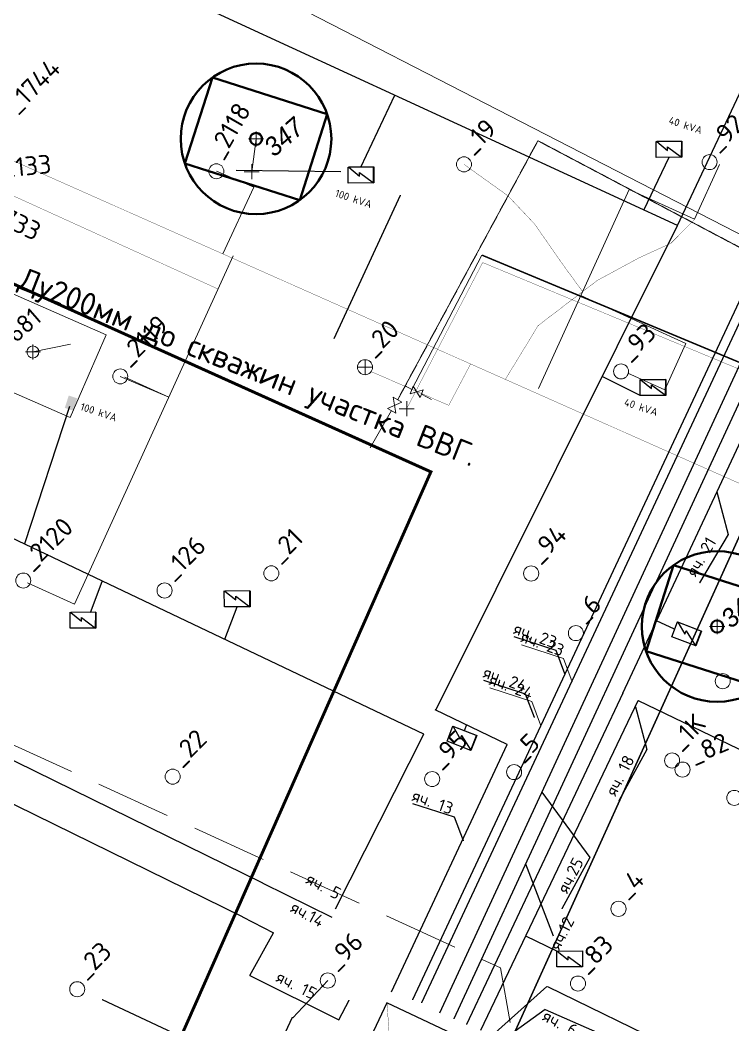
# Model space of a CAD drawing. Header units: millimetres. Extents: x 519 to 9564855, y -810 to 5021775.
# Drawn here: x 9528512 to 9528985, y 5000298 to 5000966 of the extents above; entities that cross this region are included whole.
import ezdxf

# ---------------------------------------------------------------- set-up
doc = ezdxf.new("R2010")
doc.units = ezdxf.units.MM
doc.header["$LTSCALE"] = 2
doc.header["$MEASUREMENT"] = 0
doc.header["$PDMODE"] = 2
doc.header["$PDSIZE"] = 5
doc.linetypes.add('92051501$0$GROUND2', pattern=[35, 25, -10])
doc.linetypes.add('DASHED', pattern=[0.75, 0.5, -0.25])
for name, color, linetype in [('FIBERGLASS', 212, 'Continuous'), ('OilColl&Flowlines', 3, 'Continuous'), ('OLD WELLS(dr.bfr2000)', 24, 'Continuous'), ('ROAD_FIELD', 255, '92051501$0$GROUND2'), ('vodovod', 5, 'Continuous'), ('Скважины 2017г', 221, 'Continuous'), ('ТХ_выкидные линии', 24, 'Continuous')]:
    doc.layers.add(name, color=color, linetype=linetype)
for name, color, linetype, lineweight in [('PWLINE', 6, 'Continuous', 20), ('WELLS', 7, 'Continuous', 5), ('WELLS(drilled after 2000y)', 6, 'Continuous', 40), ('Новый водовод', 5, 'g_122_vpr', 30), ('размеры', 7, 'Continuous', 9), ('Скважины на 2026', 222, 'Continuous', 50), ('Электро', 1, 'Continuous', 30), ('Электроснаб', 1, 'Continuous', 18), ('Электроснабжене', 1, 'Continuous', 18)]:
    doc.layers.add(name, color=color, linetype=linetype, lineweight=lineweight)
doc.styles.add('92051501$0$STANDARD', font='simplex.shx')
doc.styles.add('Elect', font='isocpeur.ttf')
doc.styles.add('Line_GUGK', font='')
doc.styles.get("Standard").update_dxf_attribs({"font": 'isocpeur.ttf', "width": 0.5})
doc.styles.get('Line_GUGK').set_extended_font_data('Bm431', italic=True)
doc.linetypes.add('g_122_vpr', pattern='A,2,-2,3,-0.6,["Впр",Line_GUGK,S=2,R=0,X=0,Y=-1],-6.4,3,-2,8,-2,8,-2,6', length=45)
doc.linetypes.add('STM_LINE', pattern='A,0.5,-0.2,["S",92051501$0$STANDARD,S=0.1,R=0,X=-0.1,Y=-0.05],-0.05', length=0.75)
doc.linetypes.add('WTR_LINE', pattern='A,0.5,-0.2,["W",92051501$0$STANDARD,S=0.1,R=0,X=-0.1,Y=-0.05],-0.05', length=0.75)

msp = doc.modelspace()

# ---------------------------------------------------------------- hatches: boundary and pattern name
at = {"layer": 'Электро', "ltscale": 7.5}
msp.add_hatch(color=256, dxfattribs=at).paths.add_polyline_path([(9528550.12983, 5000714.53064), (9528544.50745, 5000716.3567), (9528541.84532, 5000708.16006), (9528547.46769, 5000706.334)])
at = {"layer": 'Электроснаб', "linetype": 'ByBlock', "lineweight": 0, "ltscale": 7.5}
msp.add_hatch(color=1, dxfattribs=at).paths.add_polyline_path([(9528550.12983, 5000714.53064), (9528544.50745, 5000716.3567), (9528541.84532, 5000708.16006), (9528547.46769, 5000706.334)])
at = {"layer": 'Электроснабжене', "linetype": 'ByBlock', "lineweight": 0, "ltscale": 7.5}
msp.add_hatch(color=1, dxfattribs=at).paths.add_polyline_path([(9528550.12983, 5000714.53064), (9528544.50745, 5000716.3567), (9528541.84532, 5000708.16006), (9528547.46769, 5000706.334)])

# ---------------------------------------------------------------- linework, layer by layer
at = {"color": 6, "linetype": 'STM_LINE', "lineweight": 0, "ltscale": 15}
msp.add_line((9528772.32086, 5000720.46544), (9528818.82879, 5000809.63389), dxfattribs=at)
at = {"color": 6, "lineweight": 0}
for p, q in [((9528767.87747, 5000722.76766), (9528772.32086, 5000720.46544)), ((9528778.59742, 5000717.2134), (9528785.26096, 5000713.76086))]:
    msp.add_line(p, q, dxfattribs=at)
at = {"color": 6, "linetype": 'STM_LINE', "lineweight": 0, "ltscale": 15, "const_width": 1, "flags": 128}
msp.add_lwpolyline([(9529145.57699, 5000673.48193), (9528818.82879, 5000809.63389)], dxfattribs=at)
at = {"color": 0, "linetype": 'ByBlock', "lineweight": 0, "ltscale": 5}
msp.add_point((9528768.87, 5000707.66), dxfattribs=at)
at = {"layer": 'FIBERGLASS', "lineweight": 0, "const_width": 2}
msp.add_lwpolyline([(9528535.19264, 5000101.17952), (9528784.94007, 5000665.69554), (9528138.78733, 5000956.64655)], dxfattribs=at)
at = {"layer": 'OilColl&Flowlines', "lineweight": 0}
msp.add_lwpolyline([(9529135.82347, 5000745.21225), (9529131.837, 5000746.855), (9529113.637, 5000760.055), (9528410.537, 5001121.555), (9528444.84768, 5001187.65532)], dxfattribs=at)
at = {"layer": 'OLD WELLS(dr.bfr2000)', "lineweight": 0}
for centre in [(9528806.9, 5000869.9), (9528970, 5000871.4), (9528642.5, 5000865.3), (9528741.2, 5000735.2), (9528578.7, 5000729.1), (9528911.2, 5000732.4), (9528679, 5000598.3), (9528851.5, 5000598.2), (9528514.3, 5000593.5), (9528608.1, 5000586.9), (9528881.2, 5000558.6), (9528978.7, 5000526.7), (9528945.1, 5000474), (9528952, 5000468), (9528613.5, 5000463.3), (9528785.8, 5000461.7), (9528840.2, 5000466.3), (9528986.4, 5000449.2), (9528909.5, 5000375.5), (9528716.5, 5000327.9), (9528550.1, 5000322.1), (9528882.6, 5000325.9)]:
    msp.add_circle(centre, 5, dxfattribs=at)
at = {"layer": 'PWLINE', "color": 6, "lineweight": 0}
for p, q in [((9528771.12889, 5000717.44307), (9528773.1701, 5000722.61877)), ((9528771.12889, 5000717.44307), (9528779.73108, 5000720.08791)), ((9528777.78973, 5000715.16541), (9528773.1701, 5000722.61877)), ((9528777.78973, 5000715.16541), (9528779.73108, 5000720.08791)), ((9528759.90375, 5000715.36842), (9528761.56043, 5000704.69672)), ((9528759.90375, 5000715.36842), (9528765.69788, 5000712.05144)), ((9528756.04974, 5000707.85142), (9528765.69788, 5000712.05144)), ((9528756.04974, 5000707.85142), (9528761.56043, 5000704.69672))]:
    msp.add_line(p, q, dxfattribs=at)
at = {"layer": 'ROAD_FIELD', "color": 9, "lineweight": 0, "flags": 128}
msp.add_lwpolyline([(9528240.76783, 5000586.49792), (9528319.08, 5000545.999), (9528380.921, 5000520.527), (9528452.18441, 5000507.02087), (9528500.604, 5000487.524), (9528831.146, 5000336.267), (9528848.92425, 5000236.87938)], dxfattribs=at)
at = {"layer": 'vodovod', "linetype": 'WTR_LINE', "lineweight": 0, "ltscale": 5, "const_width": 0.2}
msp.add_lwpolyline([(9528768.87, 5000707.66), (9528819.32247, 5000804.70333), (9529015.0833, 5000723.32951), (9529254.02941, 5000621.24556), (9529300.44955, 5000635.20001), (9529717.37976, 5000469.82746), (9529744.26942, 5000480.68776), (9529926.12309, 5000402.81182), (9530179.49567, 5000359.77342), (9530213.72884, 5000349.68251), (9530273.5686, 5000326.65792), (9530276.6046, 5000319.84692), (9531149.23325, 5000023.913), (9531169.31762, 5000082.56978), (9531364.3164, 5000010.23881), (9531370.12169, 5000025.14849), (9531533.19377, 4999972.28229), (9531710.79089, 4999914.70722), (9531689.06275, 4999854.50849), (9531715.39969, 4999845.00243)], dxfattribs=at)
at = {"layer": 'WELLS', "lineweight": 0}
msp.add_circle((9528741.2, 5000735.2), 5, dxfattribs=at)
msp.add_point((9528741.2, 5000735.2), dxfattribs=at)
at = {"layer": 'WELLS(drilled after 2000y)', "linetype": 'ByBlock', "lineweight": 0, "ltscale": 50}
for p, q in [((9528642.5, 5000865.3), (9528667.44357, 5000854.68224)), ((9528667.44357, 5000854.68224), (9528646.85476, 5000810.41033)), ((9528578.7, 5000729.1), (9528610.97466, 5000715.31391))]:
    msp.add_line(p, q, dxfattribs=at)
at = {"layer": 'WELLS(drilled after 2000y)', "linetype": 'ByBlock', "lineweight": 0, "ltscale": 50, "const_width": 0.2}
for points in [[(9528201.53474, 5000943.59336), (9528451.25694, 5000897.31457), (9529213.01173, 5000558.86641)], [(9528806.9, 5000869.9), (9528836.17431, 5000848.96414), (9528853.85365, 5000830.20817), (9528872.2989, 5000803.71912), (9528885.67018, 5000785.37864)], [(9528484.8, 5000859.39), (9528643.64444, 5000787.09433)], [(9528834.36886, 5000727.09769), (9528856.15901, 5000762.83381), (9528895.35603, 5000792.77807), (9528923.02507, 5000807.7502), (9528944.35347, 5000817.53951), (9528960.05801, 5000833.4071)], [(9528772.34123, 5000720.50448), (9528818.82879, 5000809.63389), (9529148.45285, 5000672.28359), (9529209.10392, 5000679.71025), (9529293.29241, 5000644.22248)]]:
    msp.add_lwpolyline(points, dxfattribs=at)
at = {"layer": 'WELLS(drilled after 2000y)', "linetype": 'ByBlock', "lineweight": 0, "ltscale": 200, "const_width": 0.2}
for points in [[(9528856.4397, 5000721.15488), (9528916.54355, 5000853.21206), (9528960.05801, 5000833.4071), (9528976.58367, 5000869.71646)], [(9528517.20167, 5000591.95845), (9528548.37399, 5000577.77084), (9528653.7115, 5000809.21316)], [(9528811.31791, 5000737.33924), (9528796.78685, 5000709.85571), (9528744.94067, 5000732.44045)], [(9528610.97466, 5000715.31391), (9528581.82167, 5000728.58245)]]:
    msp.add_lwpolyline(points, dxfattribs=at)
at = {"layer": 'Новый водовод', "color": 5, "linetype": 'WTR_LINE', "lineweight": 0, "ltscale": 40, "const_width": 1}
msp.add_lwpolyline([(9529060.51, 5000779.12), (9528805.08357, 5000215.17911), (9528752.54676, 5000102.86404), (9528635.03115, 4999825.63459), (9528608.4, 4999763.3)], dxfattribs=at)
at = {"layer": 'размеры', "color": 6, "linetype": 'DASHED', "lineweight": 0, "ltscale": 0.3}
for p, q in [((9528762.93416, 5000713.63359), (9528855.98678, 5000885.57292)), ((9528855.98678, 5000885.57292), (9529233.2439, 5000686.14372))]:
    msp.add_line(p, q, dxfattribs=at)
at = {"layer": 'размеры', "color": 6, "lineweight": 0}
msp.add_line((9528744.70637, 5000681.73537), (9528758.67826, 5000706.34667), dxfattribs=at)
at = {"layer": 'Скважины 2017г', "color": 0, "linetype": 'ByBlock', "lineweight": 0}
msp.add_lwpolyline([(9528472.01482, 5000733.82217), (9528496.04943, 5000788.82398), (9528569.38518, 5000756.77783), (9528545.35057, 5000701.77602), (9528472.01482, 5000733.82217)], dxfattribs=at)
msp.add_circle((9528520.7, 5000745.3), 4, dxfattribs=at)
msp.add_point((9528520.7, 5000745.3), dxfattribs=at)
at = {"layer": 'Скважины на 2026', "lineweight": 5}
msp.add_line((9528668.84, 5000886.81), (9528666, 5000865), dxfattribs=at)
at = {"layer": 'Скважины на 2026', "linetype": 'ByBlock', "ltscale": 50}
for points in [[(9528621.61913, 5000870.37257), (9528697.84178, 5000846.08044), (9528716.06087, 5000903.24743), (9528639.83822, 5000927.53956)], [(9528927.77913, 5000546.56257), (9529004.00178, 5000522.27044), (9529022.22087, 5000579.43743), (9528945.99822, 5000603.72956)]]:
    msp.add_lwpolyline(points, close=True, dxfattribs=at)
for centre in [(9528668.84, 5000886.81), (9528975, 5000563)]:
    msp.add_circle(centre, 50, dxfattribs=at)
at = {"layer": 'Скважины на 2026', "linetype": 'ByBlock'}
for centre in [(9528668.84, 5000886.81), (9528975, 5000563)]:
    msp.add_circle(centre, 4, dxfattribs=at)
at = {"layer": 'Скважины на 2026', "linetype": 'ByBlock', "lineweight": 0}
for p in [(9528668.84, 5000886.81), (9528666, 5000865), (9528975, 5000563)]:
    msp.add_point(p, dxfattribs=at)
at = {"layer": 'ТХ_выкидные линии', "lineweight": 0, "ltscale": 25}
for p, q in [((9528976.58367, 5000869.71646), (9528960.05801, 5000833.4071)), ((9528916.54355, 5000853.21206), (9528856.4397, 5000721.15488)), ((9528960.05801, 5000833.4071), (9528916.54355, 5000853.21206)), ((9528548.37399, 5000577.77084), (9528653.7115, 5000809.21316)), ((9528954.3163, 5000750.96036), (9528884.47309, 5000782.74845)), ((9528954.3163, 5000750.96036), (9528940.29961, 5000720.16357)), ((9528581.82167, 5000728.58245), (9528610.97466, 5000715.31391)), ((9528915.77967, 5000731.32345), (9528940.29961, 5000720.16357)), ((9528517.20167, 5000591.95845), (9528548.37399, 5000577.77084))]:
    msp.add_line(p, q, dxfattribs=at)
at = {"layer": 'Электро'}
for p, q in [((9529655.30924, 5002203.91016, 0), (9528772.76301, 5000315.04433, 0)), ((9529647.39085, 5002172.55133, 0), (9528778.60908, 5000313.14483, 0)), ((9528948.62165, 5000829.30672, -0.00006), (9529077.78938, 5001103.69675, -0.00006)), ((9528948.62165, 5000829.30672, -0.00006), (9528413.71211, 5001075.95935, -0.00006)), ((9528912.3549, 5000518.78812), (9529103.55905, 5000927.77725)), ((9528934.50774, 5000885.09606, 0), (9528951.55617, 5000885.2004, 0)), ((9528934.57244, 5000874.52371, 0), (9528934.50774, 5000885.09606, 0)), ((9528951.45892, 5000885.10195, 0), (9528934.86332, 5000885.00038, 0)), ((9528934.86332, 5000885.00038, 0), (9528942.0751, 5000879.17315, 0)), ((9528942.0751, 5000879.17315, 0), (9528942.06056, 5000881.54838, 0)), ((9528942.06056, 5000881.54838, 0), (9528951.38523, 5000874.65948, 0)), ((9528951.38523, 5000874.65948, 0), (9528951.45892, 5000885.10195, 0)), ((9528951.55617, 5000885.2004, 0), (9528951.62088, 5000874.62804, 0)), ((9528951.62088, 5000874.62804, 0), (9528934.57244, 5000874.52371, 0)), ((9528729.99119, 5000868.0623, 0), (9528747.03962, 5000868.16664, 0)), ((9528730.05589, 5000857.48995, 0), (9528729.99119, 5000868.0623, 0)), ((9528746.94237, 5000868.06819, 0), (9528730.34677, 5000867.96662, 0)), ((9528730.34677, 5000867.96662, 0), (9528737.55855, 5000862.13939, 0)), ((9528746.86868, 5000857.62572, 0), (9528746.94237, 5000868.06819, 0)), ((9528747.03962, 5000868.16664, 0), (9528747.10432, 5000857.59428, 0)), ((9528737.55855, 5000862.13939, 0), (9528737.54401, 5000864.51462, 0)), ((9528737.54401, 5000864.51462, 0), (9528746.86868, 5000857.62572, 0)), ((9528747.10432, 5000857.59428, 0), (9528730.05589, 5000857.48995, 0)), ((9528788.13101, 5000507.46149, 0), (9528948.62165, 5000829.30672, -0.00006)), ((9528923.93607, 5000716.40308, 0), (9528898.61716, 5000729.02856, -0.00004)), ((9528923.87137, 5000726.97544, 0), (9528940.9198, 5000727.07977, 0)), ((9528923.93607, 5000716.40308, 0), (9528923.87137, 5000726.97544, 0)), ((9528940.82255, 5000726.98132, 0), (9528924.22695, 5000726.87976, 0)), ((9528924.22695, 5000726.87976, 0), (9528931.43873, 5000721.05252, 0)), ((9528940.74886, 5000716.53886, 0), (9528940.82255, 5000726.98132, 0)), ((9528940.9198, 5000727.07977, 0), (9528940.9845, 5000716.50742, 0)), ((9528931.43873, 5000721.05252, 0), (9528931.42419, 5000723.42776, 0)), ((9528931.42419, 5000723.42776, 0), (9528940.74886, 5000716.53886, 0)), ((9528940.9845, 5000716.50742, 0), (9528923.93607, 5000716.40308, 0)), ((9528780.18058, 5000491.51782, 0), (9528368.38634, 5000687.49731, 0)), ((9528647.85372, 5000576.02084, 0), (9528647.78902, 5000586.59319, 0)), ((9528664.7402, 5000586.59908, 0), (9528648.1446, 5000586.49752, 0)), ((9528648.1446, 5000586.49752, 0), (9528655.35638, 5000580.67028, 0)), ((9528664.66651, 5000576.15662, 0), (9528664.7402, 5000586.59908, 0)), ((9528664.83745, 5000586.69753, 0), (9528664.90216, 5000576.12518, 0)), ((9528655.35638, 5000580.67028, 0), (9528655.34184, 5000583.04552, 0)), ((9528655.34184, 5000583.04552, 0), (9528664.66651, 5000576.15662, 0)), ((9528562.46264, 5000572.54212, 0.00006), (9528562.52734, 5000561.96977, 0.00006)), ((9528664.90216, 5000576.12518, 0), (9528647.85372, 5000576.02084, 0)), ((9528545.47891, 5000561.86543, 0.00006), (9528545.41421, 5000572.43779, 0.00006)), ((9528562.36539, 5000572.44367, 0.00006), (9528545.76979, 5000572.34211, 0.00006)), ((9528545.76979, 5000572.34211, 0.00006), (9528552.98157, 5000566.51487, 0.00006)), ((9528552.98157, 5000566.51487, 0.00006), (9528552.96703, 5000568.89011, 0.00006)), ((9528552.96703, 5000568.89011, 0.00006), (9528562.2917, 5000562.00121, 0.00006)), ((9528562.2917, 5000562.00121, 0.00006), (9528562.36539, 5000572.44367, 0.00006)), ((9528944.85827, 5000556.24578), (9528948.69267, 5000566.0985)), ((9528948.69267, 5000566.0985), (9528964.58066, 5000559.91534)), ((9528964.45399, 5000559.85964), (9528948.988, 5000565.87857)), ((9528948.988, 5000565.87857), (9528953.54605, 5000557.8045)), ((9528562.52734, 5000561.96977, 0.00006), (9528545.47891, 5000561.86543, 0.00006)), ((9528953.54605, 5000557.8045), (9528954.4075, 5000560.01806)), ((9528954.4075, 5000560.01806), (9528960.53877, 5000550.17865)), ((9528960.53877, 5000550.17865), (9528964.45399, 5000559.85964)), ((9528964.58066, 5000559.91534), (9528960.74626, 5000550.06262)), ((9528960.74626, 5000550.06262), (9528944.85827, 5000556.24578)), ((9528673.37915, 5000392.64219, 0), (9528409.87636, 5000521.8265, 0)), ((9528912.3549, 5000518.78812), (9528808.52396, 5000298.61123, 0)), ((9528818.11607, 5000294.82319, 0), (9528922.56064, 5000513.90753, 0)), ((9528922.56064, 5000513.90753, 0), (9529085.66257, 5000435.02098, 0)), ((9528835.60881, 5000484.60871, 0), (9528787.836, 5000507.60348)), ((9528795.67605, 5000486.90398), (9528799.51046, 5000496.7567)), ((9528799.51046, 5000496.7567), (9528815.39845, 5000490.57354)), ((9528815.27177, 5000490.51784), (9528799.80578, 5000496.53677)), ((9528799.80578, 5000496.53677), (9528804.36383, 5000488.4627)), ((9528721.54895, 5000375.59098, 0), (9528780.18058, 5000491.51782, 0)), ((9528811.56404, 5000480.72082), (9528795.67605, 5000486.90398)), ((9528805.22529, 5000490.67626), (9528804.36383, 5000488.4627)), ((9528805.22529, 5000490.67626), (9528811.35655, 5000480.83685)), ((9528811.35655, 5000480.83685), (9528815.27177, 5000490.51784)), ((9528815.39845, 5000490.57354), (9528811.56404, 5000480.72082)), ((9528758.68347, 5000320.31432, 0), (9528835.60881, 5000484.60871, 0)), ((9528659.7916, 5000370.2304, 0), (9528496.8454, 5000450.12001, 0)), ((9528673.35092, 5000392.65603, 0), (9528719.12946, 5000370.02971, 0)), ((9528659.7916, 5000370.2304, 0), (9528680.47874, 5000359.52886, 0)), ((9528664.73411, 5000331.18654, 0), (9528680.47874, 5000359.52886, 0)), ((9528868.65049, 5000347.34847, 0), (9528847.99981, 5000357.28074)), ((9528664.76218, 5000331.23707, 0), (9528723.87239, 5000301.7626, 0)), ((9528825.59259, 5000291.39042, 0), (9528862.02302, 5000324.02131, 0)), ((9528862.32195, 5000323.87601, 0), (9528964.16219, 5000274.37218, 0)), ((9528860.85722, 5000308.59206, 0), (9528833.03453, 5000288.41624)), ((9528860.85722, 5000308.59206, 0), (9529273.61951, 5000128.24826, 0))]:
    msp.add_line(p, q, dxfattribs=at)
at = {"layer": 'Электро', "ltscale": 0.05}
for p, q in [((9528738.51541, 5000868.11447, -0.00006), (9528761.04401, 5000915.80082, -0.00006)), ((9528926.40618, 5000839.55052, -0.00006), (9528943.09666, 5000874.57588, -0.00006)), ((9528725.08263, 5000865.04287), (9528655.56953, 5000865.84575)), ((9528720.60965, 5000754.31312, -0.00006), (9528764.74793, 5000849.36354, -0.00006))]:
    msp.add_line(p, q, dxfattribs=at)
at = {"layer": 'Электро', "ltscale": 0.0025}
for p, q in [((9528544.95582, 5000709.07011), (9528515.16594, 5000617.98945)), ((9528559.01486, 5000572.20979), (9528566.57761, 5000592.93526)), ((9528648.01628, 5000554.5564, -0.00006), (9528656.37794, 5000576.07301, -0.00006)), ((9528808.48833, 5000497.66277, 0), (9528806.96572, 5000493.75032)), ((9528868.52731, 5000347.47909), (9528885.57574, 5000347.58343)), ((9528868.59201, 5000336.90674), (9528868.52731, 5000347.47909)), ((9528868.88288, 5000347.38341), (9528876.09466, 5000341.55618)), ((9528885.57574, 5000347.58343), (9528885.64044, 5000337.01108)), ((9528876.09466, 5000341.55618), (9528876.08013, 5000343.93141)), ((9528876.08013, 5000343.93141), (9528885.40479, 5000337.04252)), ((9528885.64044, 5000337.01108), (9528868.59201, 5000336.90674)), ((9528566.61652, 5000315.35424), (9528674.8023, 5000264.72005)), ((9528723.87239, 5000301.7626, 0), (9528730.57054, 5000314.89213, 0)), ((9528674.8023, 5000264.72005), (9528692.97339, 5000303.54607))]:
    msp.add_line(p, q, dxfattribs=at)
at = {"layer": 'Электро', "ltscale": 25}
for p, q in [((9528974.76741, 5000652.34672, 0), (9528982.28585, 5000624.04847, 0)), ((9528982.28585, 5000624.04847, 0), (9528963.25168, 5000591.91235, 0)), ((9528946.77547, 5000561.17214), (9528934.78052, 5000566.77744, 0)), ((9528868.01874, 5000547.15691), (9528840.27648, 5000556.17092)), ((9528873.91952, 5000531.54414, 0), (9528868.01874, 5000547.15691)), ((9528847.8059, 5000518.16765), (9528820.06364, 5000527.18166)), ((9528853.70669, 5000502.55487, 0), (9528847.8059, 5000518.16765)), ((9528920.75865, 5000509.71098, 0), (9528928.27709, 5000481.41274, 0)), ((9528928.27709, 5000481.41274, 0), (9528909.65216, 5000447.33856, 0)), ((9528858.58667, 5000452.89507, 0), (9528890.57401, 5000409.57768, 0)), ((9528800.60181, 5000436.27359), (9528772.85955, 5000445.2876)), ((9528806.50259, 5000420.66082, 0), (9528800.60181, 5000436.27359)), ((9528890.57401, 5000409.57768, 0), (9528871.94908, 5000375.50349, 0)), ((9528847.65439, 5000405.40534, 0), (9528866.03622, 5000357.59463, 0))]:
    msp.add_line(p, q, dxfattribs=at)
at = {"layer": 'Электро', "ltscale": 2}
msp.add_line((9528693.33589, 5000303.20975), (9528716.5, 5000327.9), dxfattribs=at)
at = {"layer": 'Электро', "elevation": -0.00006}
for points in [[(9528790.95275, 5000306.4238), (9529596.95307, 5002048.26732)], [(9529599.6397, 5002029.34297), (9528800.12121, 5000302.43139)]]:
    msp.add_lwpolyline(points, dxfattribs=at)
at = {"layer": 'Электро', "ltscale": 50}
msp.add_lwpolyline([(9528784.96044, 5000210.82304), (9528819.07904, 5000283.1827), (9528755.76433, 5000313.03648), (9528721.64573, 5000240.67682)], close=True, dxfattribs=at)
at = {"layer": 'Электро', "ltscale": 50, "const_width": 0.2}
msp.add_lwpolyline([(9528755.76433, 5000313.03648), (9528760.52218, 5000247.87437), (9528780.55563, 5000276.00946), (9528784.96044, 5000210.82304)], dxfattribs=at)
at = {"layer": 'Электроснаб', "color": 1, "lineweight": 0}
for p, q in [((9529655.30924, 5002203.91016, 0), (9528772.76301, 5000315.04433, 0)), ((9529647.39085, 5002172.55133, 0), (9528778.60908, 5000313.14483, 0)), ((9528948.62165, 5000829.30672, -0.00006), (9529077.78938, 5001103.69675, -0.00006)), ((9528948.62165, 5000829.30672, -0.00006), (9528413.71211, 5001075.95935, -0.00006)), ((9528912.3549, 5000518.78812), (9529103.55905, 5000927.77725)), ((9528788.13101, 5000507.46149, 0), (9528948.62165, 5000829.30672, -0.00006)), ((9528780.18058, 5000491.51782, 0), (9528368.38634, 5000687.49731, 0)), ((9528673.37915, 5000392.64219, 0), (9528409.87636, 5000521.8265, 0)), ((9528912.3549, 5000518.78812), (9528808.52396, 5000298.61123, 0)), ((9528818.11607, 5000294.82319, 0), (9528922.56064, 5000513.90753, 0)), ((9528922.56064, 5000513.90753, 0), (9529085.66257, 5000435.02098, 0)), ((9528835.60881, 5000484.60871, 0), (9528787.836, 5000507.60348)), ((9528721.54895, 5000375.59098, 0), (9528780.18058, 5000491.51782, 0)), ((9528758.68347, 5000320.31432, 0), (9528835.60881, 5000484.60871, 0)), ((9528659.7916, 5000370.2304, 0), (9528496.8454, 5000450.12001, 0)), ((9528673.35092, 5000392.65603, 0), (9528719.12946, 5000370.02971, 0)), ((9528659.7916, 5000370.2304, 0), (9528680.47874, 5000359.52886, 0)), ((9528664.73411, 5000331.18654, 0), (9528680.47874, 5000359.52886, 0)), ((9528664.76218, 5000331.23707, 0), (9528723.87239, 5000301.7626, 0)), ((9528825.59259, 5000291.39042, 0), (9528862.02302, 5000324.02131, 0)), ((9528862.32195, 5000323.87601, 0), (9528964.16219, 5000274.37218, 0))]:
    msp.add_line(p, q, dxfattribs=at)
at = {"layer": 'Электроснаб', "color": 1, "linetype": 'ByBlock', "lineweight": 0, "ltscale": 0.05}
for p, q in [((9528738.51541, 5000868.11447, -0.00006), (9528761.04401, 5000915.80082, -0.00006)), ((9528926.40618, 5000839.55052, -0.00006), (9528943.09666, 5000874.57588, -0.00006)), ((9528725.08263, 5000865.04287), (9528655.56953, 5000865.84575)), ((9528720.60965, 5000754.31312, -0.00006), (9528764.74793, 5000849.36354, -0.00006))]:
    msp.add_line(p, q, dxfattribs=at)
at = {"layer": 'Электроснаб', "color": 1, "linetype": 'ByBlock', "lineweight": 0}
for p, q in [((9528934.50774, 5000885.09606, 0), (9528951.55617, 5000885.2004, 0)), ((9528934.57244, 5000874.52371, 0), (9528934.50774, 5000885.09606, 0)), ((9528951.45892, 5000885.10195, 0), (9528934.86332, 5000885.00038, 0)), ((9528934.86332, 5000885.00038, 0), (9528942.0751, 5000879.17315, 0)), ((9528942.0751, 5000879.17315, 0), (9528942.06056, 5000881.54838, 0)), ((9528942.06056, 5000881.54838, 0), (9528951.38523, 5000874.65948, 0)), ((9528951.38523, 5000874.65948, 0), (9528951.45892, 5000885.10195, 0)), ((9528951.55617, 5000885.2004, 0), (9528951.62088, 5000874.62804, 0)), ((9528951.62088, 5000874.62804, 0), (9528934.57244, 5000874.52371, 0)), ((9528729.99119, 5000868.0623, 0), (9528747.03962, 5000868.16664, 0)), ((9528730.05589, 5000857.48995, 0), (9528729.99119, 5000868.0623, 0)), ((9528746.94237, 5000868.06819, 0), (9528730.34677, 5000867.96662, 0)), ((9528730.34677, 5000867.96662, 0), (9528737.55855, 5000862.13939, 0)), ((9528746.86868, 5000857.62572, 0), (9528746.94237, 5000868.06819, 0)), ((9528747.03962, 5000868.16664, 0), (9528747.10432, 5000857.59428, 0)), ((9528737.55855, 5000862.13939, 0), (9528737.54401, 5000864.51462, 0)), ((9528737.54401, 5000864.51462, 0), (9528746.86868, 5000857.62572, 0)), ((9528747.10432, 5000857.59428, 0), (9528730.05589, 5000857.48995, 0)), ((9528520.7, 5000745.3), (9528545.56316, 5000750.4144, -0.00006)), ((9528923.93607, 5000716.40308, 0), (9528898.61716, 5000729.02856, -0.00004)), ((9528923.87137, 5000726.97544, 0), (9528940.9198, 5000727.07977, 0)), ((9528923.93607, 5000716.40308, 0), (9528923.87137, 5000726.97544, 0)), ((9528940.82255, 5000726.98132, 0), (9528924.22695, 5000726.87976, 0)), ((9528924.22695, 5000726.87976, 0), (9528931.43873, 5000721.05252, 0)), ((9528940.74886, 5000716.53886, 0), (9528940.82255, 5000726.98132, 0)), ((9528940.9198, 5000727.07977, 0), (9528940.9845, 5000716.50742, 0)), ((9528931.43873, 5000721.05252, 0), (9528931.42419, 5000723.42776, 0)), ((9528931.42419, 5000723.42776, 0), (9528940.74886, 5000716.53886, 0)), ((9528940.9845, 5000716.50742, 0), (9528923.93607, 5000716.40308, 0)), ((9528647.85372, 5000576.02084, 0), (9528647.78902, 5000586.59319, 0)), ((9528664.7402, 5000586.59908, 0), (9528648.1446, 5000586.49752, 0)), ((9528648.1446, 5000586.49752, 0), (9528655.35638, 5000580.67028, 0)), ((9528664.66651, 5000576.15662, 0), (9528664.7402, 5000586.59908, 0)), ((9528664.83745, 5000586.69753, 0), (9528664.90216, 5000576.12518, 0)), ((9528655.35638, 5000580.67028, 0), (9528655.34184, 5000583.04552, 0)), ((9528655.34184, 5000583.04552, 0), (9528664.66651, 5000576.15662, 0)), ((9528562.46264, 5000572.54212, 0.00006), (9528562.52734, 5000561.96977, 0.00006)), ((9528664.90216, 5000576.12518, 0), (9528647.85372, 5000576.02084, 0)), ((9528545.47891, 5000561.86543, 0.00006), (9528545.41421, 5000572.43779, 0.00006)), ((9528562.36539, 5000572.44367, 0.00006), (9528545.76979, 5000572.34211, 0.00006)), ((9528545.76979, 5000572.34211, 0.00006), (9528552.98157, 5000566.51487, 0.00006)), ((9528552.98157, 5000566.51487, 0.00006), (9528552.96703, 5000568.89011, 0.00006)), ((9528552.96703, 5000568.89011, 0.00006), (9528562.2917, 5000562.00121, 0.00006)), ((9528562.2917, 5000562.00121, 0.00006), (9528562.36539, 5000572.44367, 0.00006)), ((9528944.85827, 5000556.24578), (9528948.69267, 5000566.0985)), ((9528948.69267, 5000566.0985), (9528964.58066, 5000559.91534)), ((9528964.45399, 5000559.85964), (9528948.988, 5000565.87857)), ((9528948.988, 5000565.87857), (9528953.54605, 5000557.8045)), ((9528562.52734, 5000561.96977, 0.00006), (9528545.47891, 5000561.86543, 0.00006)), ((9528953.54605, 5000557.8045), (9528954.4075, 5000560.01806)), ((9528954.4075, 5000560.01806), (9528960.53877, 5000550.17865)), ((9528960.53877, 5000550.17865), (9528964.45399, 5000559.85964)), ((9528964.58066, 5000559.91534), (9528960.74626, 5000550.06262)), ((9528960.74626, 5000550.06262), (9528944.85827, 5000556.24578)), ((9528795.67605, 5000486.90398), (9528799.51046, 5000496.7567)), ((9528799.51046, 5000496.7567), (9528815.39845, 5000490.57354)), ((9528815.27177, 5000490.51784), (9528799.80578, 5000496.53677)), ((9528799.80578, 5000496.53677), (9528804.36383, 5000488.4627)), ((9528811.56404, 5000480.72082), (9528795.67605, 5000486.90398)), ((9528805.22529, 5000490.67626), (9528804.36383, 5000488.4627)), ((9528805.22529, 5000490.67626), (9528811.35655, 5000480.83685)), ((9528811.35655, 5000480.83685), (9528815.27177, 5000490.51784)), ((9528815.39845, 5000490.57354), (9528811.56404, 5000480.72082)), ((9528868.65049, 5000347.34847, 0), (9528847.99981, 5000357.28074))]:
    msp.add_line(p, q, dxfattribs=at)
at = {"layer": 'Электроснаб', "color": 1, "linetype": 'ByBlock', "lineweight": 0, "ltscale": 0.0025}
for p, q in [((9528544.95582, 5000709.07011), (9528515.16594, 5000617.98945)), ((9528559.01486, 5000572.20979), (9528566.57761, 5000592.93526)), ((9528648.01628, 5000554.5564, -0.00006), (9528656.37794, 5000576.07301, -0.00006)), ((9528808.48833, 5000497.66277, 0), (9528806.96572, 5000493.75032)), ((9528868.52731, 5000347.47909), (9528885.57574, 5000347.58343)), ((9528868.59201, 5000336.90674), (9528868.52731, 5000347.47909)), ((9528868.88288, 5000347.38341), (9528876.09466, 5000341.55618)), ((9528885.57574, 5000347.58343), (9528885.64044, 5000337.01108)), ((9528876.09466, 5000341.55618), (9528876.08013, 5000343.93141)), ((9528876.08013, 5000343.93141), (9528885.40479, 5000337.04252)), ((9528885.64044, 5000337.01108), (9528868.59201, 5000336.90674)), ((9528566.61652, 5000315.35424), (9528674.8023, 5000264.72005)), ((9528723.87239, 5000301.7626, 0), (9528730.57054, 5000314.89213, 0)), ((9528674.8023, 5000264.72005), (9528692.97339, 5000303.54607))]:
    msp.add_line(p, q, dxfattribs=at)
at = {"layer": 'Электроснаб', "color": 1, "linetype": 'ByBlock', "lineweight": 0, "ltscale": 25}
for p, q in [((9528974.76741, 5000652.34672, 0), (9528982.28585, 5000624.04847, 0)), ((9528982.28585, 5000624.04847, 0), (9528963.25168, 5000591.91235, 0)), ((9528946.77547, 5000561.17214), (9528934.78052, 5000566.77744, 0)), ((9528868.01874, 5000547.15691), (9528840.27648, 5000556.17092)), ((9528873.91952, 5000531.54414, 0), (9528868.01874, 5000547.15691)), ((9528847.8059, 5000518.16765), (9528820.06364, 5000527.18166)), ((9528853.70669, 5000502.55487, 0), (9528847.8059, 5000518.16765)), ((9528920.75865, 5000509.71098, 0), (9528928.27709, 5000481.41274, 0)), ((9528928.27709, 5000481.41274, 0), (9528909.65216, 5000447.33856, 0)), ((9528858.58667, 5000452.89507, 0), (9528890.57401, 5000409.57768, 0)), ((9528800.60181, 5000436.27359), (9528772.85955, 5000445.2876)), ((9528806.50259, 5000420.66082, 0), (9528800.60181, 5000436.27359)), ((9528890.57401, 5000409.57768, 0), (9528871.94908, 5000375.50349, 0)), ((9528847.65439, 5000405.40534, 0), (9528866.03622, 5000357.59463, 0))]:
    msp.add_line(p, q, dxfattribs=at)
at = {"layer": 'Электроснаб', "color": 1, "linetype": 'ByBlock', "lineweight": 0, "ltscale": 2}
msp.add_line((9528693.33589, 5000303.20975), (9528716.5, 5000327.9), dxfattribs=at)
at = {"layer": 'Электроснаб', "color": 1, "lineweight": 0, "elevation": -0.00006}
for points in [[(9528790.95275, 5000306.4238), (9529596.95307, 5002048.26732)], [(9529599.6397, 5002029.34297), (9528800.12121, 5000302.43139)]]:
    msp.add_lwpolyline(points, dxfattribs=at)
at = {"layer": 'Электроснабжене', "color": 1, "lineweight": 0}
for p, q in [((9529655.30924, 5002203.91016, 0), (9528772.76301, 5000315.04433, 0)), ((9529647.39085, 5002172.55133, 0), (9528778.60908, 5000313.14483, 0)), ((9528948.62165, 5000829.30672, -0.00006), (9529077.78938, 5001103.69675, -0.00006)), ((9528948.62165, 5000829.30672, -0.00006), (9528413.71211, 5001075.95935, -0.00006)), ((9528912.3549, 5000518.78812), (9529103.55905, 5000927.77725)), ((9528788.13101, 5000507.46149, 0), (9528948.62165, 5000829.30672, -0.00006)), ((9528780.18058, 5000491.51782, 0), (9528368.38634, 5000687.49731, 0)), ((9528673.37915, 5000392.64219, 0), (9528409.87636, 5000521.8265, 0)), ((9528912.3549, 5000518.78812), (9528808.52396, 5000298.61123, 0)), ((9528818.11607, 5000294.82319, 0), (9528922.56064, 5000513.90753, 0)), ((9528922.56064, 5000513.90753, 0), (9529085.66257, 5000435.02098, 0)), ((9528835.60881, 5000484.60871, 0), (9528787.836, 5000507.60348)), ((9528721.54895, 5000375.59098, 0), (9528780.18058, 5000491.51782, 0)), ((9528758.68347, 5000320.31432, 0), (9528835.60881, 5000484.60871, 0)), ((9528659.7916, 5000370.2304, 0), (9528496.8454, 5000450.12001, 0)), ((9528673.35092, 5000392.65603, 0), (9528719.12946, 5000370.02971, 0)), ((9528659.7916, 5000370.2304, 0), (9528680.47874, 5000359.52886, 0)), ((9528664.73411, 5000331.18654, 0), (9528680.47874, 5000359.52886, 0)), ((9528664.76218, 5000331.23707, 0), (9528723.87239, 5000301.7626, 0)), ((9528825.59259, 5000291.39042, 0), (9528862.02302, 5000324.02131, 0)), ((9528862.32195, 5000323.87601, 0), (9528964.16219, 5000274.37218, 0))]:
    msp.add_line(p, q, dxfattribs=at)
at = {"layer": 'Электроснабжене', "color": 1, "linetype": 'ByBlock', "lineweight": 0, "ltscale": 0.05}
for p, q in [((9528738.51541, 5000868.11447, -0.00006), (9528761.04401, 5000915.80082, -0.00006)), ((9528926.40618, 5000839.55052, -0.00006), (9528943.09666, 5000874.57588, -0.00006)), ((9528725.08263, 5000865.04287), (9528655.56953, 5000865.84575)), ((9528720.60965, 5000754.31312, -0.00006), (9528764.74793, 5000849.36354, -0.00006))]:
    msp.add_line(p, q, dxfattribs=at)
at = {"layer": 'Электроснабжене', "color": 1, "linetype": 'ByBlock', "lineweight": 0}
for p, q in [((9528934.50774, 5000885.09606, 0), (9528951.55617, 5000885.2004, 0)), ((9528934.57244, 5000874.52371, 0), (9528934.50774, 5000885.09606, 0)), ((9528951.45892, 5000885.10195, 0), (9528934.86332, 5000885.00038, 0)), ((9528934.86332, 5000885.00038, 0), (9528942.0751, 5000879.17315, 0)), ((9528942.0751, 5000879.17315, 0), (9528942.06056, 5000881.54838, 0)), ((9528942.06056, 5000881.54838, 0), (9528951.38523, 5000874.65948, 0)), ((9528951.38523, 5000874.65948, 0), (9528951.45892, 5000885.10195, 0)), ((9528951.55617, 5000885.2004, 0), (9528951.62088, 5000874.62804, 0)), ((9528951.62088, 5000874.62804, 0), (9528934.57244, 5000874.52371, 0)), ((9528729.99119, 5000868.0623, 0), (9528747.03962, 5000868.16664, 0)), ((9528730.05589, 5000857.48995, 0), (9528729.99119, 5000868.0623, 0)), ((9528746.94237, 5000868.06819, 0), (9528730.34677, 5000867.96662, 0)), ((9528730.34677, 5000867.96662, 0), (9528737.55855, 5000862.13939, 0)), ((9528746.86868, 5000857.62572, 0), (9528746.94237, 5000868.06819, 0)), ((9528747.03962, 5000868.16664, 0), (9528747.10432, 5000857.59428, 0)), ((9528737.55855, 5000862.13939, 0), (9528737.54401, 5000864.51462, 0)), ((9528737.54401, 5000864.51462, 0), (9528746.86868, 5000857.62572, 0)), ((9528747.10432, 5000857.59428, 0), (9528730.05589, 5000857.48995, 0)), ((9528520.7, 5000745.3), (9528545.56316, 5000750.4144, -0.00006)), ((9528923.93607, 5000716.40308, 0), (9528898.61716, 5000729.02856, -0.00004)), ((9528923.87137, 5000726.97544, 0), (9528940.9198, 5000727.07977, 0)), ((9528923.93607, 5000716.40308, 0), (9528923.87137, 5000726.97544, 0)), ((9528940.82255, 5000726.98132, 0), (9528924.22695, 5000726.87976, 0)), ((9528924.22695, 5000726.87976, 0), (9528931.43873, 5000721.05252, 0)), ((9528940.74886, 5000716.53886, 0), (9528940.82255, 5000726.98132, 0)), ((9528940.9198, 5000727.07977, 0), (9528940.9845, 5000716.50742, 0)), ((9528931.43873, 5000721.05252, 0), (9528931.42419, 5000723.42776, 0)), ((9528931.42419, 5000723.42776, 0), (9528940.74886, 5000716.53886, 0)), ((9528940.9845, 5000716.50742, 0), (9528923.93607, 5000716.40308, 0)), ((9528647.85372, 5000576.02084, 0), (9528647.78902, 5000586.59319, 0)), ((9528664.7402, 5000586.59908, 0), (9528648.1446, 5000586.49752, 0)), ((9528648.1446, 5000586.49752, 0), (9528655.35638, 5000580.67028, 0)), ((9528664.66651, 5000576.15662, 0), (9528664.7402, 5000586.59908, 0)), ((9528664.83745, 5000586.69753, 0), (9528664.90216, 5000576.12518, 0)), ((9528655.35638, 5000580.67028, 0), (9528655.34184, 5000583.04552, 0)), ((9528655.34184, 5000583.04552, 0), (9528664.66651, 5000576.15662, 0)), ((9528562.46264, 5000572.54212, 0.00006), (9528562.52734, 5000561.96977, 0.00006)), ((9528664.90216, 5000576.12518, 0), (9528647.85372, 5000576.02084, 0)), ((9528545.47891, 5000561.86543, 0.00006), (9528545.41421, 5000572.43779, 0.00006)), ((9528562.36539, 5000572.44367, 0.00006), (9528545.76979, 5000572.34211, 0.00006)), ((9528545.76979, 5000572.34211, 0.00006), (9528552.98157, 5000566.51487, 0.00006)), ((9528552.98157, 5000566.51487, 0.00006), (9528552.96703, 5000568.89011, 0.00006)), ((9528552.96703, 5000568.89011, 0.00006), (9528562.2917, 5000562.00121, 0.00006)), ((9528562.2917, 5000562.00121, 0.00006), (9528562.36539, 5000572.44367, 0.00006)), ((9528944.85827, 5000556.24578), (9528948.69267, 5000566.0985)), ((9528948.69267, 5000566.0985), (9528964.58066, 5000559.91534)), ((9528964.45399, 5000559.85964), (9528948.988, 5000565.87857)), ((9528948.988, 5000565.87857), (9528953.54605, 5000557.8045)), ((9528562.52734, 5000561.96977, 0.00006), (9528545.47891, 5000561.86543, 0.00006)), ((9528953.54605, 5000557.8045), (9528954.4075, 5000560.01806)), ((9528954.4075, 5000560.01806), (9528960.53877, 5000550.17865)), ((9528960.53877, 5000550.17865), (9528964.45399, 5000559.85964)), ((9528964.58066, 5000559.91534), (9528960.74626, 5000550.06262)), ((9528960.74626, 5000550.06262), (9528944.85827, 5000556.24578)), ((9528795.67605, 5000486.90398), (9528799.51046, 5000496.7567)), ((9528799.51046, 5000496.7567), (9528815.39845, 5000490.57354)), ((9528815.27177, 5000490.51784), (9528799.80578, 5000496.53677)), ((9528799.80578, 5000496.53677), (9528804.36383, 5000488.4627)), ((9528811.56404, 5000480.72082), (9528795.67605, 5000486.90398)), ((9528805.22529, 5000490.67626), (9528804.36383, 5000488.4627)), ((9528805.22529, 5000490.67626), (9528811.35655, 5000480.83685)), ((9528811.35655, 5000480.83685), (9528815.27177, 5000490.51784)), ((9528815.39845, 5000490.57354), (9528811.56404, 5000480.72082)), ((9528868.65049, 5000347.34847, 0), (9528847.99981, 5000357.28074))]:
    msp.add_line(p, q, dxfattribs=at)
at = {"layer": 'Электроснабжене', "color": 1, "linetype": 'ByBlock', "lineweight": 0, "ltscale": 0.0025}
for p, q in [((9528544.95582, 5000709.07011), (9528515.16594, 5000617.98945)), ((9528559.01486, 5000572.20979), (9528566.57761, 5000592.93526)), ((9528648.01628, 5000554.5564, -0.00006), (9528656.37794, 5000576.07301, -0.00006)), ((9528808.48833, 5000497.66277, 0), (9528806.96572, 5000493.75032)), ((9528868.52731, 5000347.47909), (9528885.57574, 5000347.58343)), ((9528868.59201, 5000336.90674), (9528868.52731, 5000347.47909)), ((9528868.88288, 5000347.38341), (9528876.09466, 5000341.55618)), ((9528885.57574, 5000347.58343), (9528885.64044, 5000337.01108)), ((9528876.09466, 5000341.55618), (9528876.08013, 5000343.93141)), ((9528876.08013, 5000343.93141), (9528885.40479, 5000337.04252)), ((9528885.64044, 5000337.01108), (9528868.59201, 5000336.90674)), ((9528566.61652, 5000315.35424), (9528674.8023, 5000264.72005)), ((9528723.87239, 5000301.7626, 0), (9528730.57054, 5000314.89213, 0)), ((9528674.8023, 5000264.72005), (9528692.97339, 5000303.54607))]:
    msp.add_line(p, q, dxfattribs=at)
at = {"layer": 'Электроснабжене', "color": 1, "linetype": 'ByBlock', "lineweight": 0, "ltscale": 25}
for p, q in [((9528974.76741, 5000652.34672, 0), (9528982.28585, 5000624.04847, 0)), ((9528982.28585, 5000624.04847, 0), (9528963.25168, 5000591.91235, 0)), ((9528946.77547, 5000561.17214), (9528934.78052, 5000566.77744, 0)), ((9528872.87974, 5000541.81067), (9528845.13749, 5000550.82468)), ((9528878.78053, 5000526.1979, 0), (9528872.87974, 5000541.81067)), ((9528851.86935, 5000513.28966), (9528824.12709, 5000522.30367)), ((9528857.77013, 5000497.67689, 0), (9528851.86935, 5000513.28966)), ((9528920.75865, 5000509.71098, 0), (9528928.27709, 5000481.41274, 0)), ((9528928.27709, 5000481.41274, 0), (9528909.65216, 5000447.33856, 0)), ((9528858.58667, 5000452.89507, 0), (9528890.57401, 5000409.57768, 0)), ((9528800.60181, 5000436.27359), (9528772.85955, 5000445.2876)), ((9528806.50259, 5000420.66082, 0), (9528800.60181, 5000436.27359)), ((9528890.57401, 5000409.57768, 0), (9528871.94908, 5000375.50349, 0)), ((9528847.65439, 5000405.40534, 0), (9528866.03622, 5000357.59463, 0))]:
    msp.add_line(p, q, dxfattribs=at)
at = {"layer": 'Электроснабжене', "color": 1, "linetype": 'ByBlock', "lineweight": 0, "ltscale": 2}
msp.add_line((9528693.33589, 5000303.20975), (9528716.5, 5000327.9), dxfattribs=at)
at = {"layer": 'Электроснабжене', "color": 1, "lineweight": 0, "elevation": -0.00006}
for points in [[(9528790.95275, 5000306.4238), (9529596.95307, 5002048.26732)], [(9529599.6397, 5002029.34297), (9528800.12121, 5000302.43139)]]:
    msp.add_lwpolyline(points, dxfattribs=at)

# ---------------------------------------------------------------- texts
at = {"layer": 'FIBERGLASS', "color": 0, "lineweight": 0, "style": 'Elect'}
msp.add_text('Existing 8" FG line to VVG area wells / Линия ФГ Ду200мм до скважин участка ВВГ.', height=15, rotation=338.49158957, dxfattribs=at).set_placement((9528049.00071, 5000969.57109, -0.999))
at = {"layer": 'OLD WELLS(dr.bfr2000)', "lineweight": 0, "style": 'Elect'}
for s, rotation, p in [(' _1744', 44.99999992, (9528504.589, 5000897.068)), (' _2118', 60.05566806, (9528642.5, 5000865.3)), (' _92', 44.99999992, (9528970, 5000871.4)), (' _19', 44.99999992, (9528806.9, 5000869.9)), (' _2133', 5.57461317, (9528484.8, 5000859.4)), (' _1733', 334.26171313, (9528477.8, 5000840.1)), (' _2119', 44.99999992, (9528578.7, 5000729.1)), (' _20', 44.99999992, (9528741.2, 5000735.2)), (' _93', 44.99999992, (9528911.2, 5000732.4)), (' _2120', 44.99999992, (9528514.3, 5000593.5)), (' _21', 44.99999992, (9528679, 5000598.3)), (' _94', 44.99999992, (9528851.5, 5000598.2)), (' _126', 44.99999992, (9528608.1, 5000586.9)), (' _6', 44.99999992, (9528881.2, 5000558.6)), (' _1K', 44.99999992, (9528945.1, 5000474)), (' _22', 44.99999992, (9528613.5, 5000463.3)), (' _95', 44.99999992, (9528785.8, 5000461.7)), (' _5', 44.99999992, (9528840.2, 5000466.3)), (' _82', 23.22164806, (9528952.21398, 5000467.89991)), (' _4', 44.99999992, (9528909.5, 5000375.5)), (' _96', 44.99999992, (9528716.5, 5000327.9)), (' _23', 44.99999992, (9528550.1, 5000322.1)), (' _83', 44.99999992, (9528882.6, 5000325.9))]:
    msp.add_text(s, height=12.5, rotation=rotation, dxfattribs=at).set_placement(p)
at = {"layer": 'Скважины 2017г', "color": 0, "linetype": 'ByBlock', "lineweight": 0, "style": 'Elect'}
msp.add_text('6681', height=12, rotation=41, dxfattribs=at).set_placement((9528502.9112, 5000745.21177))
at = {"layer": 'Скважины на 2026', "linetype": 'ByBlock', "style": 'Line_GUGK'}
for s, p in [('347', (9528680.79466, 5000874.25612)), ('344', (9528984.21529, 5000561.14105))]:
    msp.add_text(s, height=12.5, rotation=41, dxfattribs=at).set_placement(p)
at = {"layer": 'Электро'}
for s, height, rotation, p in [('40 kVA', 5, 341.691556, (9528942.36549, 5000897.09949, -0.00006)), ('100 kVA', 5, 341.691556, (9528720.84453, 5000848.68551, -0.00006)), ('40 kVA', 5, 341.691556, (9528912.79026, 5000709.9403, -0.00006)), ('100 kVA', 5, 341.691556, (9528551.70171, 5000706.90022, -0.00006)), ('яч. 5', 8, 331.62548543, (9528701.26812, 5000392.77506, -0.00006)), ('яч.14', 8, 331.62548543, (9528690.9393, 5000373.94118, -0.00006)), ('яч. 15', 8, 333.26902233, (9528681.40497, 5000327.5316, -0.00006))]:
    msp.add_text(s, height=height, rotation=rotation, dxfattribs=at).set_placement(p)
at = {"layer": 'Электро', "ltscale": 0.0025}
for s, rotation, p in [('яч. 21', 59.26254386, (9528960.70599, 5000595.36864, 0)), ('яч. 23', 340.13937386, (9528839.14418, 5000558.3281)), ('яч. 24', 340.13937386, (9528818.93134, 5000529.33883)), ('яч. 18', 62.6314201, (9528907.47335, 5000449.70106, 0)), ('яч. 13', 340.13937386, (9528771.72725, 5000447.44478)), ('яч.25', 62.6314201, (9528875.46146, 5000385.08519, 0)), ('яч.12', 62.6314201, (9528870.14421, 5000347.39625, 0))]:
    msp.add_text(s, height=8, rotation=rotation, dxfattribs=at).set_placement(p)
at = {"layer": 'Электроснаб', "color": 1, "linetype": 'ByBlock', "lineweight": 0}
for s, height, rotation, p in [('40 kVA', 5, 341.691556, (9528942.36549, 5000897.09949, -0.00006)), ('100 kVA', 5, 341.691556, (9528720.84453, 5000848.68551, -0.00006)), ('40 kVA', 5, 341.691556, (9528912.79026, 5000709.9403, -0.00006)), ('100 kVA', 5, 341.691556, (9528551.70171, 5000706.90022, -0.00006)), ('яч. 5', 8, 331.62548543, (9528701.26812, 5000392.77506, -0.00006)), ('яч.14', 8, 331.62548543, (9528690.9393, 5000373.94118, -0.00006)), ('яч. 15', 8, 333.26902233, (9528681.40497, 5000327.5316, -0.00006))]:
    msp.add_text(s, height=height, rotation=rotation, dxfattribs=at).set_placement(p)
at = {"layer": 'Электроснаб', "color": 1, "linetype": 'ByBlock', "lineweight": 0, "ltscale": 0.0025}
for s, rotation, p in [('яч. 21', 59.26254386, (9528960.70599, 5000595.36864, 0)), ('яч. 23', 340.13937386, (9528839.14418, 5000558.3281)), ('яч. 24', 340.13937386, (9528818.93134, 5000529.33883)), ('яч. 18', 62.6314201, (9528907.47335, 5000449.70106, 0)), ('яч. 13', 340.13937386, (9528771.72725, 5000447.44478)), ('яч.25', 62.6314201, (9528875.46146, 5000385.08519, 0)), ('яч.12', 62.6314201, (9528870.14421, 5000347.39625, 0))]:
    msp.add_text(s, height=8, rotation=rotation, dxfattribs=at).set_placement(p)
at = {"layer": 'Электроснабжене', "color": 1, "linetype": 'ByBlock', "lineweight": 0}
for s, height, rotation, p in [('40 kVA', 5, 341.691556, (9528942.36549, 5000897.09949, -0.00006)), ('100 kVA', 5, 341.691556, (9528720.84453, 5000848.68551, -0.00006)), ('40 kVA', 5, 341.691556, (9528912.79026, 5000709.9403, -0.00006)), ('100 kVA', 5, 341.691556, (9528551.70171, 5000706.90022, -0.00006)), ('яч. 5', 8, 331.62548543, (9528701.26812, 5000392.77506, -0.00006)), ('яч.14', 8, 331.62548543, (9528690.9393, 5000373.94118, -0.00006)), ('яч. 15', 8, 333.26902233, (9528681.40497, 5000327.5316, -0.00006))]:
    msp.add_text(s, height=height, rotation=rotation, dxfattribs=at).set_placement(p)
at = {"layer": 'Электроснабжене', "color": 1, "linetype": 'ByBlock', "lineweight": 0, "ltscale": 0.0025}
for s, rotation, p in [('яч. 21', 59.26254386, (9528960.70599, 5000595.36864, 0)), ('яч. 23', 340.13937386, (9528844.00519, 5000552.98186)), ('яч. 24', 340.13937386, (9528822.99479, 5000524.46085)), ('яч. 18', 62.6314201, (9528907.47335, 5000449.70106, 0)), ('яч. 13', 340.13937386, (9528771.72725, 5000447.44478)), ('яч.25', 62.6314201, (9528875.46146, 5000385.08519, 0)), ('яч.12', 62.6314201, (9528870.14421, 5000347.39625, 0)), ('яч. 6', 331.62548543, (9528858.30327, 5000301.87585, -0.00006))]:
    msp.add_text(s, height=8, rotation=rotation, dxfattribs=at).set_placement(p)

doc.saveas('drawing.dxf')
